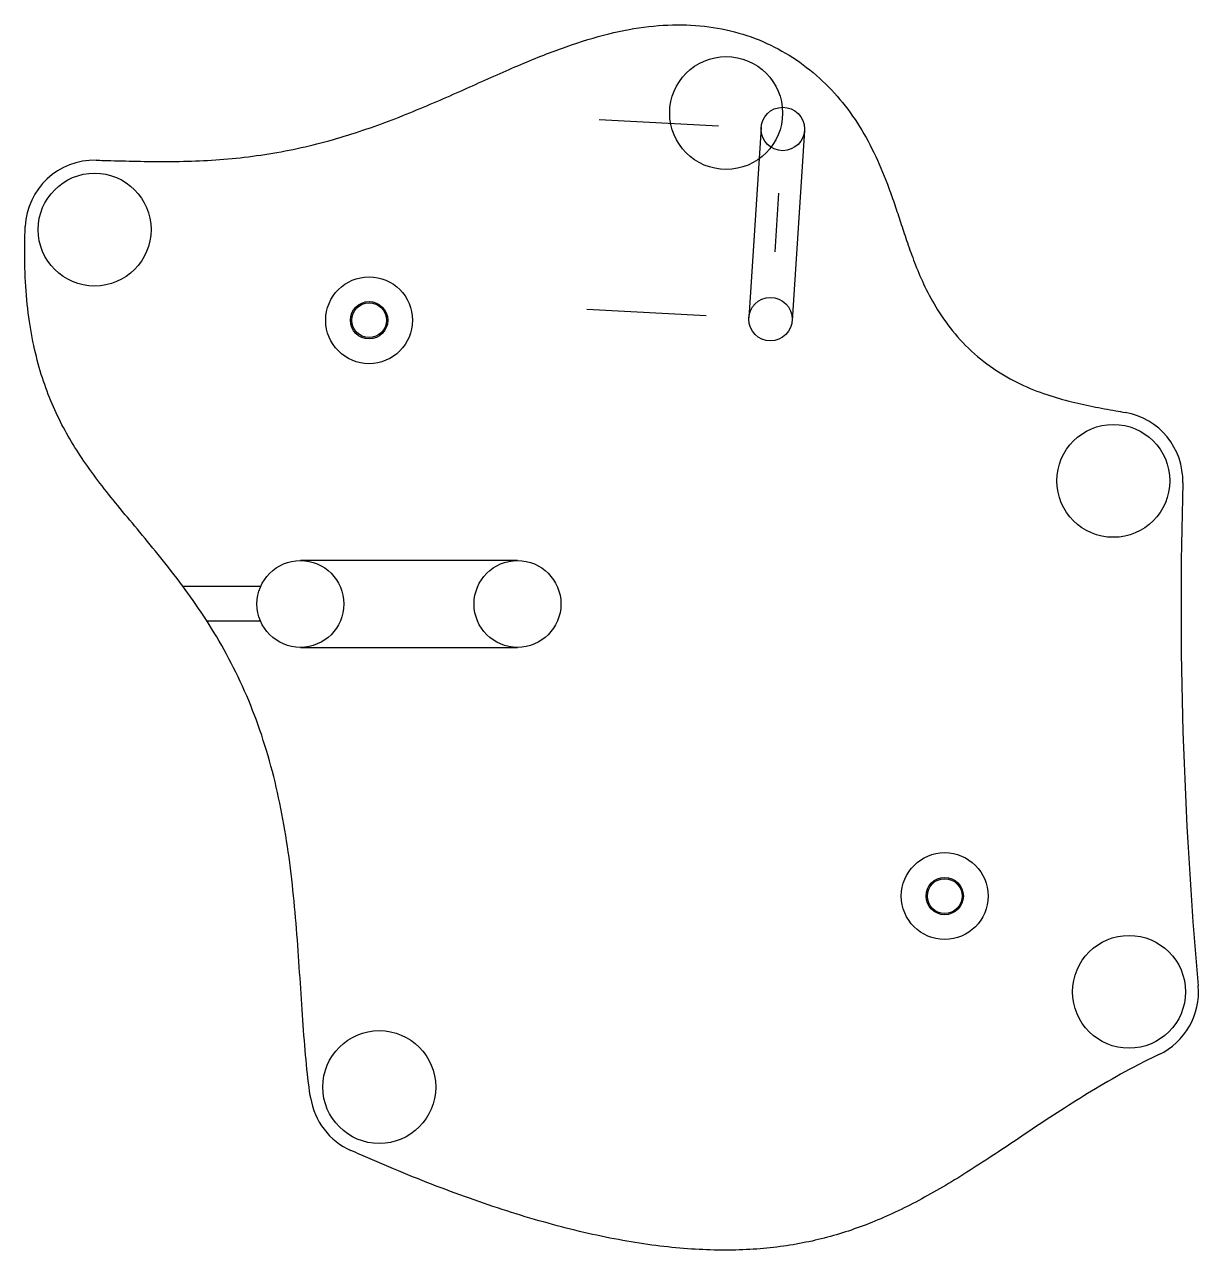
# Model space of a CAD drawing. Extents: x -77 to 59, y -89 to 52.
import ezdxf

# ---------------------------------------------------------------- set-up
doc = ezdxf.new("R2010")
doc.units = 0
doc.layers.add('MODELSKETCH_VISIBLE', color=7, linetype='CONTINUOUS')

msp = doc.modelspace()

# ---------------------------------------------------------------- linework, layer by layer
at = {"layer": 'MODELSKETCH_VISIBLE'}
for p, q in [((-10.38, 41.36), (3.36, 40.66)), ((8.26, 40.44), (6.83, 18.54)), ((13.24, 40.12), (11.82, 18.22)), ((10.27, 32.9), (9.83, 26.13)), ((1.94, 18.76), (-11.81, 19.47)), ((-19.8, -9.43), (-44.8, -9.43)), ((-49.38, -12.42), (-58.31, -12.42)), ((-49.39, -16.42), (-55.55, -16.42)), ((-44.8, -19.43), (-19.8, -19.43))]:
    msp.add_line(p, q, dxfattribs=at)
for centre, radius in [((4.23, 42.12), 6.5), ((10.75, 40.28), 2.5), ((-68.5, 28.69), 6.5), ((-36.89, 18.25), 5), ((-36.89, 18.25), 2.15), ((-36.89, 18.25), 2), ((9.33, 18.38), 2.5), ((48.82, -0.25), 6.5), ((-44.8, -14.43), 5), ((-19.8, -14.43), 5), ((29.4, -48.07), 5), ((29.4, -48.07), 2.15), ((29.4, -48.07), 2), ((50.63, -59.1), 6.5), ((-35.72, -70.07), 6.5)]:
    msp.add_circle(centre, radius, dxfattribs=at)
for centre, start, end in [((-68.5, 28.69), 88.6495, 177.5054), ((48.82, -0.25), 358.3002, 80.134), ((50.63, -59.1), 295.4468, 5.0519), ((-35.72, -70.07), 188.7559, 245.9456)]:
    msp.add_arc(centre, 8, start, end, dxfattribs=at)
for points, knots in [([(-68.31, 36.69), (-67.76, 36.67), (-65.05, 36.6), (-60.91, 36.48), (-55.97, 36.61), (-52.2, 36.89), (-48.43, 37.38), (-44.7, 38.1), (-41.07, 39.02), (-36.4, 40.48), (-30.93, 42.61), (-24.92, 45.29), (-19.36, 47.78), (-14.15, 49.85), (-9.25, 51.34), (-4.64, 52.19), (-0.3, 52.37), (3.78, 51.91), (7.61, 50.81), (11.14, 49.11), (14.32, 46.85), (17.09, 44.12), (19.41, 41.01), (21.3, 37.6), (22.58, 34.57), (23.49, 32.03), (24.15, 30.06), (24.82, 27.99), (25.58, 25.79), (26.5, 23.42), (27.72, 20.83), (29.41, 18.06), (31.72, 15.29), (34.59, 12.86), (37.72, 11.02), (40.8, 9.75), (43.71, 8.9), (46.46, 8.3), (48.6, 7.91), (49.83, 7.69), (50.19, 7.63)], [0.0855782, 0.0855782, 0.0855782, 0.0855782, 0.09375, 0.125, 0.140625, 0.15625, 0.171875, 0.1875, 0.203125, 0.21875, 0.25, 0.28125, 0.3125, 0.34375, 0.375, 0.40625, 0.4375, 0.46875, 0.5, 0.53125, 0.5625, 0.59375, 0.625, 0.65625, 0.6875, 0.703125, 0.71875, 0.734375, 0.75, 0.765625, 0.78125, 0.796875, 0.8125, 0.828125, 0.84375, 0.859375, 0.875, 0.890625, 0.90625, 0.9127759, 0.9127759, 0.9127759, 0.9127759]), ([(-43.63, -71.29), (-43.64, -71.2), (-43.84, -69.87), (-44.17, -67.01), (-44.53, -62.4), (-44.84, -57.51), (-45.18, -52.48), (-45.77, -45.7), (-46.73, -38.97), (-48.3, -32.48), (-49.81, -27.78), (-51.67, -23.32), (-53.83, -19.15), (-56.2, -15.33), (-58.7, -11.85), (-61.19, -8.69), (-63.6, -5.79), (-65.86, -3.08), (-67.92, -0.51), (-69.76, 2.02), (-71.38, 4.56), (-72.8, 7.2), (-74.01, 10.04), (-75.03, 13.16), (-75.82, 16.65), (-76.35, 20.53), (-76.59, 24.68), (-76.55, 27.6), (-76.49, 29.04)], [0.0995831, 0.0995831, 0.0995831, 0.0995831, 0.1017615, 0.1327352, 0.163709, 0.1946827, 0.2256564, 0.2566302, 0.3185777, 0.3495514, 0.3805252, 0.4114989, 0.4424726, 0.4734464, 0.5044201, 0.5353939, 0.5663676, 0.5973414, 0.6283151, 0.6592888, 0.6902626, 0.7212363, 0.7522101, 0.7831838, 0.8141575, 0.8451313, 0.876105, 0.9047687, 0.9047687, 0.9047687, 0.9047687]), ([(54.06, -66.32), (53.25, -66.71), (51.04, -67.81), (47.67, -69.7), (42.82, -72.68), (37.4, -76.33), (31.54, -80.22), (26.05, -83.43), (20.7, -85.91), (15.25, -87.67), (9.41, -88.71), (2.95, -88.98), (-4.22, -88.41), (-12.07, -86.95), (-20.45, -84.63), (-29.14, -81.56), (-35.36, -78.98), (-38.61, -77.54), (-38.98, -77.37)], [0.1073675, 0.1073675, 0.1073675, 0.1073675, 0.125, 0.15625, 0.1875, 0.25, 0.3125, 0.375, 0.4375, 0.5, 0.5625, 0.625, 0.6875, 0.75, 0.8125, 0.875, 0.9375, 0.9456571, 0.9456571, 0.9456571, 0.9456571])]:
    msp.add_open_spline(points, degree=3, knots=knots, dxfattribs=at)
msp.add_open_spline([(56.82, -0.49), (56.26, -19.4), (56.85, -38.7), (58.59, -58.4)], degree=3, dxfattribs=at)

doc.saveas('drawing.dxf')
